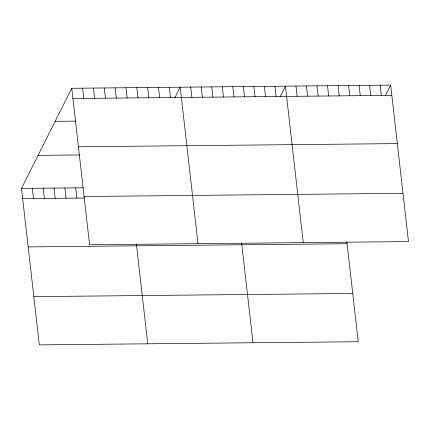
<?xml version="1.0" encoding="UTF-8"?>
<svg xmlns="http://www.w3.org/2000/svg" width="430" height="430" viewBox="0 0 430 430"><rect width="100%" height="100%" fill="white"/><g stroke="black" fill="none" stroke-linecap="round" stroke-linejoin="round"><path stroke-width="0.64" d="M346.86 241.805L358.244 341.716L39.329 344.887L21.5 188.41L71.756 88.284L390.671 85.113L408.5 241.59L89.585 244.761L71.756 88.284M174.859 97.825L180.191 87.204L198.015 243.681M280.102 96.777L285.429 86.161L303.257 242.633M385.339 95.734L390.671 85.113M72.923 98.518L391.837 95.347M55.174 121.33L75.583 121.126M78.421 146.78L397.336 143.604M38.087 155.37L79.545 154.956M21.5 188.41L83.372 187.797M84.087 196.499L403.001 193.328M22.666 198.649L84.533 198.031M28.165 246.906L347.08 243.735M33.83 296.63L352.745 293.454M380.147 85.215L381.313 95.449M369.623 85.323L370.789 95.557M359.098 85.425L360.265 95.659M348.574 85.532L349.74 95.766M338.05 85.634L339.216 95.868M327.526 85.742L328.692 95.976M317.001 85.844L318.168 96.078M306.477 85.952L307.644 96.186M295.953 86.054L297.119 96.288M274.904 86.263L276.071 96.497M264.38 86.371L265.546 96.605M253.856 86.473L255.022 96.707M243.332 86.575L244.498 96.814M232.807 86.683L233.974 96.917M241.617 242.848L253.001 342.764M222.283 86.785L223.45 97.024M211.764 86.892L212.925 97.126M201.24 86.994L202.401 97.234M190.716 87.102L191.882 97.336M169.345 87.311L170.511 97.551M158.503 87.424L159.67 97.658M147.662 87.532L148.828 97.766M136.815 87.639L137.982 97.873M125.974 87.747L127.14 97.981M136.374 243.896L147.759 343.812M115.132 87.854L116.299 98.088M104.286 87.962L105.452 98.196M93.444 88.069L94.611 98.303M82.603 88.177L83.769 98.411M75.718 187.872L76.884 198.106M64.871 187.98L66.037 198.214M54.029 188.087L55.196 198.321M43.188 188.195L44.354 198.434M32.341 188.302L33.508 198.542"/></g></svg>
